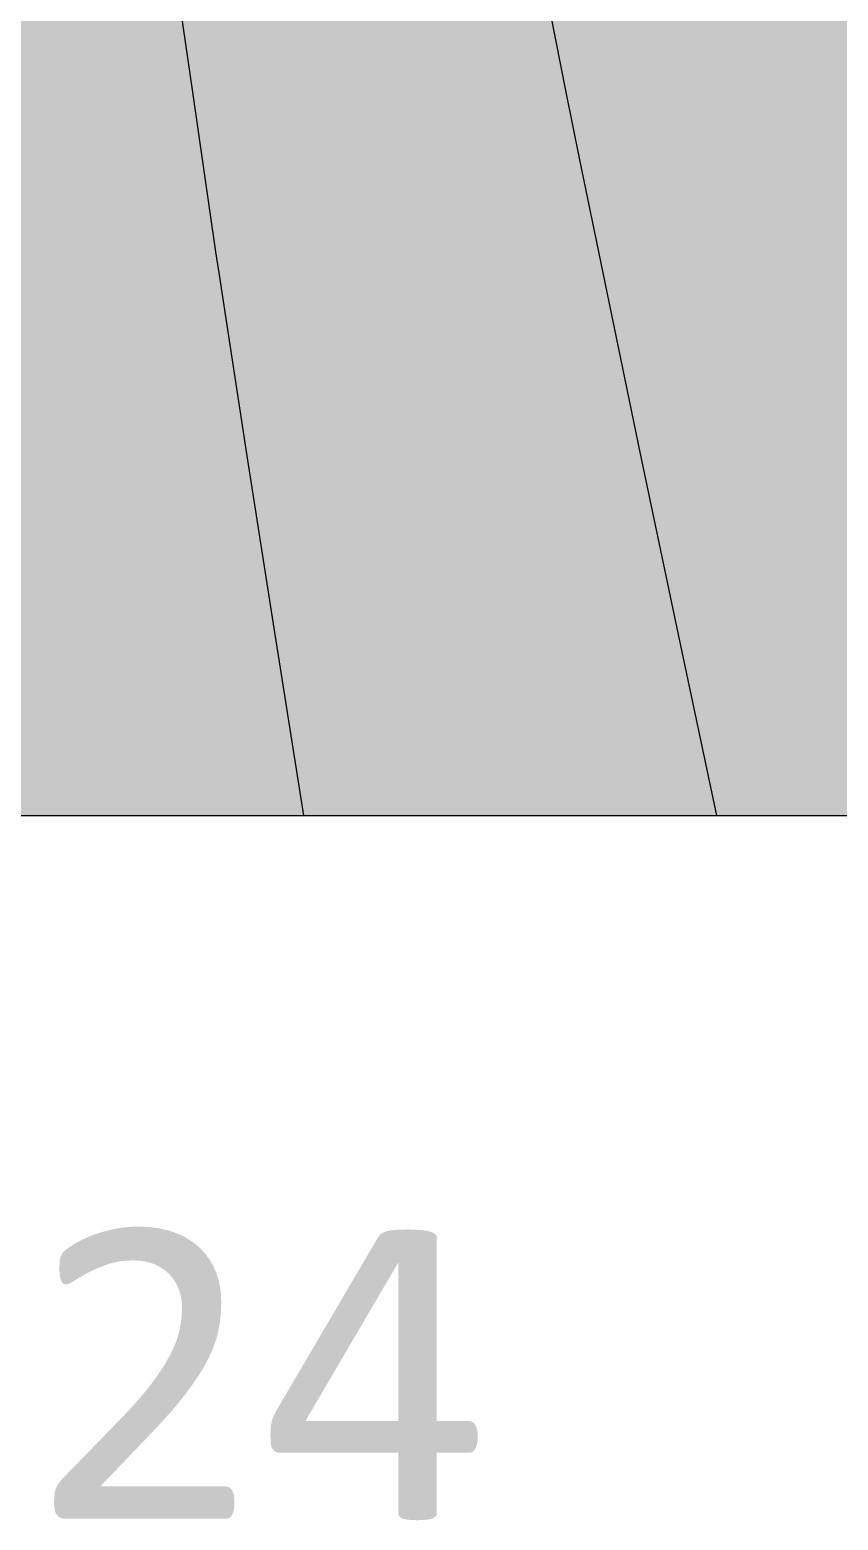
# Model space of a CAD drawing. Header units: inches. Extents: x 79.49066 to 79.49309, y 16.68944 to 16.6915.
# Drawn here: x 79.4924316 to 79.4925199, y 16.6894421 to 16.6896047 of the extents above; entities that cross this region are included whole.
import ezdxf

# ---------------------------------------------------------------- set-up
doc = ezdxf.new("R2010")
doc.units = ezdxf.units.IN
doc.header["$MEASUREMENT"] = 0
doc.layers.add('Contours_csv_excel_file_grd', color=7, linetype='CONTINUOUS')
doc.layers.add('GSLAYER', color=7, linetype='CONTINUOUS')

msp = doc.modelspace()

# ---------------------------------------------------------------- hatches: boundary and pattern name
at = {"layer": 'Contours_csv_excel_file_grd', "true_color": 0x1a1a1a}
msp.add_hatch(color=250, dxfattribs=at).paths.add_polyline_path([(79.4924615, 16.689519), (79.49245836, 16.68953874), (79.49245529, 16.68955847), (79.49245227, 16.68957821), (79.49245191, 16.6895805), (79.49245043, 16.68959068), (79.49244938, 16.68959795), (79.49244651, 16.68961769), (79.49244364, 16.68963742), (79.49244074, 16.68965716), (79.49243778, 16.6896769), (79.49243475, 16.68969664), (79.49243209, 16.68971346), (79.49243166, 16.68971637), (79.4924286, 16.68973611), (79.49242546, 16.68975585), (79.49242221, 16.68977559), (79.49242151, 16.68977969), (79.49241885, 16.68979532), (79.49241536, 16.68981506), (79.49241226, 16.68983172), (79.49241174, 16.6898348), (79.49240819, 16.68985454), (79.49240446, 16.68987427), (79.49240053, 16.68989401), (79.49239637, 16.68991375), (79.49239471, 16.6899211), (79.49239243, 16.68993119), (79.49239199, 16.68993348), (79.49238798, 16.68995322), (79.49238414, 16.68997296), (79.49238125, 16.6899927), (79.4923837, 16.69001243), (79.49239088, 16.69003049), (79.49239155, 16.69003217), (79.49239243, 16.69003426), (79.49240142, 16.69005191), (79.49241036, 16.69007165), (79.49241226, 16.69007618), (79.49241339, 16.69007866), (79.49241919, 16.69009138), (79.49242713, 16.69011112), (79.49243209, 16.69012511), (79.49243306, 16.69012767), (79.49243427, 16.69013086), (79.4924409, 16.6901506), (79.49244635, 16.69017033), (79.49244986, 16.69018493), (79.49245109, 16.69019007), (79.49245191, 16.69019187), (79.49246337, 16.69020981), (79.49247174, 16.69021997), (79.49247805, 16.69022553), (79.49248261, 16.69022955), (79.49249157, 16.69023867), (79.49250369, 16.69024928), (79.49250526, 16.69025082), (79.49251139, 16.69025686), (79.49252556, 16.69026902), (79.49253096, 16.69027414), (79.49253122, 16.69027438), (79.49254915, 16.69028876), (79.49255104, 16.69029036), (79.49256084, 16.69029693), (79.49257087, 16.69030366), (79.49257964, 16.69030849), (79.4925907, 16.69031409), (79.49260086, 16.69031875), (79.49261052, 16.69032317), (79.49262108, 16.69032823), (79.49263035, 16.69033238), (79.49263726, 16.69033597), (79.49265017, 16.69034269), (79.49265475, 16.69034541), (79.49265906, 16.69034797), (79.49266509, 16.69035168), (79.49267, 16.69035471), (79.49267, 16.69035834), (79.49267, 16.69036732), (79.49267, 16.69036771), (79.49267, 16.69037925), (79.49267, 16.69038744), (79.49267, 16.69039466), (79.49266145, 16.69038744), (79.49265017, 16.69037925), (79.49263103, 16.69036771), (79.49263035, 16.69036732), (79.49261052, 16.69035834), (79.49259972, 16.69035471), (79.4925907, 16.69035168), (79.49257805, 16.69034797), (79.49257087, 16.69034541), (79.49256515, 16.69034269), (79.49255104, 16.69033597), (79.49254688, 16.69033238), (79.49254208, 16.69032823), (79.49253629, 16.69032317), (79.49253122, 16.69031875), (79.49252723, 16.69031409), (79.49252243, 16.69030849), (79.49251781, 16.69030366), (79.49251139, 16.69029693), (79.4925061, 16.69029036), (79.49250481, 16.69028876), (79.49249178, 16.69027438), (79.49249157, 16.69027414), (79.49248759, 16.69026902), (79.492477, 16.69025686), (79.49247174, 16.69025082), (79.49247062, 16.69024928), (79.49246234, 16.69023867), (79.49245522, 16.69022955), (79.49245191, 16.69022553), (79.4924486, 16.69021997), (79.49244253, 16.69020981), (79.49243456, 16.69019187), (79.49243376, 16.69019007), (79.49243209, 16.69018493), (79.49242719, 16.69017033), (79.49242069, 16.6901506), (79.49241351, 16.69013086), (79.49241226, 16.69012767), (79.49241131, 16.69012511), (79.49240609, 16.69011112), (79.49239806, 16.69009138), (79.49239243, 16.69007866), (79.49239143, 16.69007618), (79.49238959, 16.69007165), (79.49238133, 16.69005191), (79.49237405, 16.69003426), (79.49237319, 16.69003217), (79.49237261, 16.69003049), (79.49236741, 16.69001243), (79.49236508, 16.6899927), (79.49236587, 16.68997296), (79.49236806, 16.68995322), (79.49237081, 16.68993348), (79.49237114, 16.68993119), (79.49237261, 16.6899211), (79.49237384, 16.68991375), (79.49237699, 16.68989401), (79.49238, 16.68987427), (79.49238285, 16.68985454), (79.49238555, 16.6898348), (79.49238595, 16.68983172), (79.49238811, 16.68981506), (79.49239057, 16.68979532), (79.49239243, 16.68977969), (79.49239297, 16.68977559), (79.49239538, 16.68975585), (79.4923977, 16.68973611), (79.49239992, 16.68971637), (79.49240023, 16.68971346), (79.49240204, 16.68969664), (79.49240407, 16.6896769), (79.49240602, 16.68965716), (79.49240791, 16.68963742), (79.49240976, 16.68961769), (79.49241159, 16.68959795), (79.49241226, 16.68959068), (79.49241325, 16.6895805), (79.49241348, 16.68957821), (79.49241541, 16.68955847), (79.49241741, 16.68953874), (79.4924195, 16.689519)])
at = {"layer": 'Contours_csv_excel_file_grd', "true_color": 0x171717}
msp.add_hatch(color=250, dxfattribs=at).paths.add_polyline_path([(79.49250659, 16.689519), (79.49250239, 16.68953874), (79.49249826, 16.68955847), (79.49249416, 16.68957821), (79.49249369, 16.6895805), (79.49249157, 16.68959073), (79.49249015, 16.68959795), (79.49248625, 16.68961769), (79.49248234, 16.68963742), (79.4924784, 16.68965716), (79.49247441, 16.6896769), (79.49247174, 16.68968978), (79.49247041, 16.68969664), (79.49246705, 16.68971346), (79.49246647, 16.68971637), (79.49246244, 16.68973611), (79.49245831, 16.68975585), (79.49245405, 16.68977559), (79.49245191, 16.68978509), (79.49244979, 16.68979532), (79.49244554, 16.68981506), (79.49244182, 16.68983172), (79.49244114, 16.6898348), (79.49243654, 16.68985454), (79.49243209, 16.68987274), (79.49243175, 16.68987427), (79.49242713, 16.68989401), (79.49242228, 16.68991375), (79.49241773, 16.68993119), (79.49241713, 16.68993348), (79.49241226, 16.68995084), (79.49241168, 16.68995322), (79.49240685, 16.68997296), (79.4924023, 16.6899927), (79.49240582, 16.69001243), (79.49241226, 16.69002575), (79.49241558, 16.69003217), (79.49241664, 16.69003426), (79.49242566, 16.69005191), (79.49243209, 16.69006613), (79.49243474, 16.69007165), (79.49243675, 16.69007618), (79.49244351, 16.69009138), (79.49245109, 16.69011112), (79.49245191, 16.69011353), (79.49245633, 16.69012511), (79.49245853, 16.69013086), (79.49246495, 16.6901506), (79.49247023, 16.69017033), (79.49247174, 16.69017626), (79.49247818, 16.69019007), (79.49248012, 16.69019187), (79.49249157, 16.69020249), (79.49250023, 16.69020981), (79.49251139, 16.69021841), (79.49251353, 16.69021997), (79.49252661, 16.69022955), (79.49253122, 16.69023305), (79.49253939, 16.69023867), (79.49255104, 16.69024668), (79.49255521, 16.69024928), (79.49256699, 16.69025686), (79.49257087, 16.69025936), (79.49258699, 16.69026902), (79.4925907, 16.6902712), (79.49259645, 16.69027438), (79.49261052, 16.69028216), (79.49262249, 16.69028876), (79.49262559, 16.69029036), (79.49263035, 16.69029281), (79.49265017, 16.69030349), (79.49265047, 16.69030366), (79.49265892, 16.69030849), (79.49266893, 16.69031409), (79.49267, 16.69031469), (79.49267, 16.69032317), (79.49267, 16.69032823), (79.49267, 16.69033238), (79.49267, 16.69034269), (79.49267, 16.69034797), (79.49267, 16.69035471), (79.49265906, 16.69034797), (79.49265017, 16.69034269), (79.49263035, 16.69033238), (79.49262108, 16.69032823), (79.49261052, 16.69032317), (79.49259201, 16.69031469), (79.4925907, 16.69031409), (79.49257964, 16.69030849), (79.49257087, 16.69030366), (79.49257062, 16.69030349), (79.4925547, 16.69029281), (79.49255104, 16.69029036), (79.49254915, 16.69028876), (79.49254092, 16.69028216), (79.49253122, 16.69027438), (79.49252786, 16.6902712), (79.49252556, 16.69026902), (79.4925143, 16.69025936), (79.49251139, 16.69025686), (79.49250369, 16.69024928), (79.49250071, 16.69024668), (79.49249157, 16.69023867), (79.49248605, 16.69023305), (79.49248261, 16.69022955), (79.49247174, 16.69021997), (79.49247045, 16.69021841), (79.49246337, 16.69020981), (79.49245869, 16.69020249), (79.49245191, 16.69019187), (79.49245109, 16.69019007), (79.49244777, 16.69017626), (79.49244635, 16.69017033), (79.4924409, 16.6901506), (79.49243427, 16.69013086), (79.49243209, 16.69012511), (79.49242798, 16.69011353), (79.49242713, 16.69011112), (79.49241919, 16.69009138), (79.49241226, 16.69007618), (79.49241036, 16.69007165), (79.49240786, 16.69006613), (79.49240142, 16.69005191), (79.49239243, 16.69003426), (79.49239155, 16.69003217), (79.492389, 16.69002575), (79.4923837, 16.69001243), (79.49238125, 16.6899927), (79.49238414, 16.68997296), (79.49238798, 16.68995322), (79.49238846, 16.68995084), (79.49239199, 16.68993348), (79.49239243, 16.68993119), (79.49239637, 16.68991375), (79.49240053, 16.68989401), (79.49240446, 16.68987427), (79.49240475, 16.68987274), (79.49240819, 16.68985454), (79.49241174, 16.6898348), (79.49241226, 16.68983172), (79.49241536, 16.68981506), (79.49241885, 16.68979532), (79.49242059, 16.68978509), (79.49242221, 16.68977559), (79.49242546, 16.68975585), (79.4924286, 16.68973611), (79.49243166, 16.68971637), (79.49243209, 16.68971346), (79.49243475, 16.68969664), (79.49243581, 16.68968978), (79.49243778, 16.6896769), (79.49244074, 16.68965716), (79.49244364, 16.68963742), (79.49244651, 16.68961769), (79.49244938, 16.68959795), (79.49245043, 16.68959073), (79.49245191, 16.6895805), (79.49245227, 16.68957821), (79.49245529, 16.68955847), (79.49245836, 16.68953874), (79.4924615, 16.689519)])
at = {"layer": 'Contours_csv_excel_file_grd', "true_color": 0x141414}
msp.add_hatch(color=250, dxfattribs=at).paths.add_polyline_path([(79.49255574, 16.689519), (79.49255104, 16.6895361), (79.49255035, 16.68953874), (79.49254519, 16.68955847), (79.49254005, 16.68957821), (79.49253679, 16.68959073), (79.49253491, 16.68959795), (79.49253122, 16.68961207), (79.49252983, 16.68961769), (79.4925249, 16.68963742), (79.49251993, 16.68965716), (79.4925149, 16.6896769), (79.49251155, 16.68968978), (79.49251139, 16.6896904), (79.49250988, 16.68969664), (79.49250496, 16.68971637), (79.49249995, 16.68973611), (79.49249482, 16.68975585), (79.49249157, 16.68976803), (79.49248969, 16.68977559), (79.49248726, 16.68978509), (79.49248464, 16.68979532), (79.49247945, 16.68981506), (79.4924741, 16.6898348), (79.49247174, 16.68984324), (79.49246882, 16.68985454), (79.49246399, 16.68987274), (79.49246358, 16.68987427), (79.49245819, 16.68989401), (79.49245263, 16.68991375), (79.49245191, 16.68991632), (79.49244751, 16.68993348), (79.49244319, 16.68995084), (79.4924426, 16.68995322), (79.49243839, 16.68997296), (79.49243666, 16.6899927), (79.49244005, 16.69001243), (79.49244492, 16.69002575), (79.49244727, 16.69003217), (79.49245191, 16.69004319), (79.49245564, 16.69005191), (79.49246191, 16.69006613), (79.49246434, 16.69007165), (79.49247174, 16.69008972), (79.49247248, 16.69009138), (79.4924811, 16.69011112), (79.49248209, 16.69011353), (79.49248923, 16.69013086), (79.49249157, 16.69013665), (79.49249887, 16.6901506), (79.49251139, 16.6901699), (79.49251177, 16.69017033), (79.4925183, 16.69017626), (79.49253122, 16.69018797), (79.49253407, 16.69019007), (79.49255104, 16.69020127), (79.49255316, 16.69020249), (79.49256591, 16.69020981), (79.49257087, 16.69021265), (79.49258172, 16.69021841), (79.4925907, 16.69022317), (79.49260174, 16.69022955), (79.49260779, 16.69023305), (79.49261052, 16.69023463), (79.49262941, 16.69024668), (79.49263035, 16.69024728), (79.4926334, 16.69024928), (79.49264994, 16.69025936), (79.49265017, 16.6902595), (79.49266578, 16.69026902), (79.49266951, 16.6902712), (79.49267, 16.69027148), (79.49267, 16.69028216), (79.49267, 16.69028876), (79.49267, 16.69029281), (79.49267, 16.69030349), (79.49267, 16.69030849), (79.49267, 16.69031469), (79.49265892, 16.69030849), (79.49265017, 16.69030349), (79.49263035, 16.69029281), (79.49262249, 16.69028876), (79.49261052, 16.69028216), (79.49259121, 16.69027148), (79.4925907, 16.6902712), (79.49258699, 16.69026902), (79.49257111, 16.6902595), (79.49257087, 16.69025936), (79.49255521, 16.69024928), (79.492552, 16.69024728), (79.49255104, 16.69024668), (79.49253352, 16.69023463), (79.49253122, 16.69023305), (79.49252661, 16.69022955), (79.4925179, 16.69022317), (79.49251139, 16.69021841), (79.49250392, 16.69021265), (79.49250023, 16.69020981), (79.49249157, 16.69020249), (79.49249025, 16.69020127), (79.49247818, 16.69019007), (79.4924772, 16.69018797), (79.49247174, 16.69017626), (79.49247023, 16.69017033), (79.49247012, 16.6901699), (79.49246495, 16.6901506), (79.49246042, 16.69013665), (79.49245853, 16.69013086), (79.49245191, 16.69011353), (79.49245109, 16.69011112), (79.49244351, 16.69009138), (79.49244277, 16.69008972), (79.49243474, 16.69007165), (79.49243209, 16.69006613), (79.49242566, 16.69005191), (79.49242121, 16.69004319), (79.49241558, 16.69003217), (79.49241226, 16.69002575), (79.49240582, 16.69001243), (79.4924023, 16.6899927), (79.49240685, 16.68997296), (79.49241168, 16.68995322), (79.49241226, 16.68995084), (79.49241713, 16.68993348), (79.49242161, 16.68991632), (79.49242228, 16.68991375), (79.49242713, 16.68989401), (79.49243175, 16.68987427), (79.49243209, 16.68987274), (79.49243654, 16.68985454), (79.49243917, 16.68984324), (79.49244114, 16.6898348), (79.49244554, 16.68981506), (79.49244979, 16.68979532), (79.49245191, 16.68978509), (79.49245405, 16.68977559), (79.49245568, 16.68976803), (79.49245831, 16.68975585), (79.49246244, 16.68973611), (79.49246647, 16.68971637), (79.49247041, 16.68969664), (79.49247162, 16.6896904), (79.49247174, 16.68968978), (79.49247441, 16.6896769), (79.4924784, 16.68965716), (79.49248234, 16.68963742), (79.49248625, 16.68961769), (79.49248736, 16.68961207), (79.49249015, 16.68959795), (79.49249157, 16.68959073), (79.49249416, 16.68957821), (79.49249826, 16.68955847), (79.49250239, 16.68953874), (79.49250296, 16.6895361), (79.49250659, 16.689519)])
at = {"layer": 'GSLAYER', "true_color": 0x000000}
for points in [[(79.49245131, 16.68947043), (79.49245126, 16.68947051), (79.49245123, 16.68947056), (79.49245107, 16.68947077), (79.49245081, 16.68947114), (79.49245081, 16.68947114), (79.49245063, 16.68947133), (79.49245042, 16.68947156), (79.49245028, 16.68947172), (79.49245011, 16.68947186), (79.49244968, 16.68947225), (79.49244967, 16.68947225), (79.49244905, 16.68947269), (79.492449, 16.68947272), (79.49244828, 16.68947312), (79.49244825, 16.68947313), (79.49244781, 16.68947332), (79.49244743, 16.68947348), (79.49244736, 16.68947351), (79.492447, 16.68947363), (79.49244654, 16.68947376), (79.4924462, 16.68947383), (79.49244559, 16.68947396), (79.49244558, 16.68947396), (79.49244482, 16.68947405), (79.49244454, 16.68947408), (79.49244394, 16.68947411), (79.49244344, 16.68947412), (79.49244273, 16.68947411), (79.49244245, 16.68947408), (79.49244204, 16.68947405), (79.49244139, 16.68947396), (79.49244136, 16.68947396), (79.49244071, 16.68947383), (79.49244043, 16.68947376), (79.49243993, 16.68947363), (79.49243946, 16.68947351), (79.49243938, 16.68947348), (79.49243888, 16.68947332), (79.49243836, 16.68947313), (79.49243832, 16.68947312), (79.4924374, 16.68947272), (79.49243733, 16.68947269), (79.49243653, 16.68947225), (79.49243652, 16.68947225), (79.49243592, 16.68947186), (79.49243573, 16.68947172), (79.49243552, 16.68947156), (79.49243528, 16.68947133), (79.49243513, 16.68947114), (79.49243513, 16.68947114), (79.49243497, 16.68947077), (79.49243492, 16.68947056), (79.49243491, 16.68947051), (79.4924349, 16.68947043)], [(79.49247604, 16.68947014), (79.49247604, 16.68947296), (79.49247603, 16.68947306), (79.49247603, 16.68947306), (79.49247599, 16.68947316), (79.49247593, 16.68947324), (79.49247584, 16.68947333), (79.49247574, 16.6894734), (79.4924756, 16.68947348), (79.49247545, 16.68947353), (79.49247527, 16.68947359), (79.49247504, 16.68947364), (79.49247484, 16.68947368), (79.49247451, 16.68947372), (79.49247429, 16.68947375), (79.49247394, 16.68947377), (79.49247364, 16.68947379), (79.49247287, 16.68947381), (79.49247233, 16.68947379), (79.49247158, 16.68947377), (79.49247135, 16.68947375), (79.49247108, 16.68947372), (79.49247087, 16.68947368), (79.49247067, 16.68947364), (79.49247052, 16.68947359), (79.49247033, 16.68947353), (79.49247022, 16.68947348), (79.49247006, 16.6894734), (79.49246998, 16.68947333), (79.49246985, 16.68947324), (79.49246979, 16.68947316), (79.49246971, 16.68947306), (79.4924697, 16.68947306), (79.49246964, 16.68947296), (79.49246799, 16.68947014)], [(79.49243933, 16.68944577), (79.49243938, 16.68944582), (79.49243965, 16.6894461), (79.49243992, 16.68944639), (79.49244022, 16.6894467), (79.49244431, 16.68945097), (79.49244559, 16.68945232), (79.49244636, 16.68945316), (79.49244674, 16.68945358), (79.49244731, 16.68945425), (79.49244776, 16.68945476), (79.49244817, 16.68945528), (79.49244864, 16.68945587), (79.49244892, 16.68945625), (79.4924494, 16.68945691), (79.49244958, 16.68945717), (79.49245007, 16.6894579), (79.49245016, 16.68945803), (79.49245065, 16.68945884), (79.49245066, 16.68945886), (79.49245108, 16.68945965), (79.49245113, 16.68945973), (79.49245144, 16.6894604), (79.49245152, 16.68946058), (79.49245173, 16.68946111), (79.49245184, 16.68946141), (79.49245196, 16.68946179), (79.49245209, 16.6894622), (79.49245214, 16.68946243), (79.49245226, 16.68946296), (79.49245227, 16.68946305), (79.49245236, 16.68946363), (79.49245237, 16.68946371), (79.49245243, 16.6894642), (79.49245246, 16.68946446), (79.49245248, 16.68946475), (79.49245251, 16.68946521), (79.49245251, 16.68946528), (79.49245252, 16.6894658), (79.49245252, 16.68946596), (79.49245251, 16.6894663), (79.49245249, 16.68946679), (79.49245249, 16.68946679), (79.49245243, 16.68946726), (79.49245238, 16.68946759), (79.49245236, 16.68946771), (79.49245226, 16.68946814), (79.49245221, 16.68946837), (79.49245216, 16.68946853), (79.49245204, 16.6894689), (79.49245197, 16.68946912), (79.49245191, 16.68946923), (79.49245178, 16.68946953), (79.49245167, 16.68946979), (79.49245165, 16.68946984), (79.49245155, 16.68947002), (79.49245144, 16.6894702), (79.49245137, 16.68947033), (79.49245132, 16.68947041), (79.49245131, 16.68947043), (79.49244291, 16.68947043), (79.49244354, 16.68947041), (79.49244414, 16.68947033), (79.4924447, 16.6894702), (79.49244522, 16.68947002), (79.4924456, 16.68946984), (79.4924457, 16.68946979), (79.49244613, 16.68946953), (79.49244653, 16.68946923), (79.49244665, 16.68946912), (79.49244688, 16.6894689), (79.49244719, 16.68946853), (79.49244731, 16.68946837), (79.49244747, 16.68946814), (79.4924477, 16.68946771), (79.49244776, 16.68946759), (79.4924479, 16.68946726), (79.49244805, 16.68946679), (79.49244805, 16.68946679), (79.49244816, 16.6894663), (79.4924482, 16.68946596), (79.49244823, 16.6894658), (79.49244825, 16.68946528), (79.49244825, 16.68946521), (79.49244823, 16.68946475), (79.49244821, 16.68946446), (79.49244819, 16.6894642), (79.49244813, 16.68946371), (79.49244812, 16.68946363), (79.49244802, 16.68946305), (79.492448, 16.68946296), (79.49244788, 16.68946243), (79.49244781, 16.6894622), (79.49244768, 16.68946179), (79.49244753, 16.68946141), (79.49244741, 16.68946111), (79.49244717, 16.68946058), (79.49244708, 16.6894604), (79.49244673, 16.68945973), (79.49244669, 16.68945965), (79.49244622, 16.68945886), (79.4924462, 16.68945884), (79.49244568, 16.68945803), (79.49244558, 16.6894579), (79.49244506, 16.68945717), (79.49244485, 16.68945691), (79.49244435, 16.68945625), (79.49244402, 16.68945587), (79.49244353, 16.68945528), (79.49244306, 16.68945476), (79.4924426, 16.68945425), (79.49244197, 16.68945358), (79.49244156, 16.68945316), (79.49244075, 16.68945232), (79.49243944, 16.68945097), (79.49243528, 16.6894467), (79.49243501, 16.68944639), (79.49243479, 16.6894461), (79.49243462, 16.68944582), (79.4924346, 16.68944577)], [(79.49243575, 16.68946783), (79.49243576, 16.68946783), (79.49243595, 16.6894679), (79.49243597, 16.68946791), (79.4924362, 16.68946803), (79.49243622, 16.68946804), (79.4924365, 16.68946822), (79.49243691, 16.68946848), (79.49243719, 16.68946865), (79.49243747, 16.6894688), (79.49243803, 16.68946912), (79.49243821, 16.6894692), (79.49243902, 16.68946959), (79.49243926, 16.68946968), (79.49244016, 16.68947002), (79.49244079, 16.6894702), (79.49244136, 16.68947031), (79.49244146, 16.68947033), (79.49244216, 16.68947041), (79.49244291, 16.68947043), (79.4924349, 16.68947043), (79.4924349, 16.68947041), (79.49243489, 16.68947033), (79.49243489, 16.68947031), (79.49243488, 16.6894702), (79.49243488, 16.68947002), (79.49243486, 16.68946968), (79.49243486, 16.68946959), (79.49243487, 16.6894692), (79.49243488, 16.68946912), (79.49243491, 16.6894688), (79.49243494, 16.68946865), (79.49243497, 16.68946848), (79.49243505, 16.68946822), (79.49243515, 16.68946804), (79.49243515, 16.68946803), (79.49243527, 16.68946791), (79.49243528, 16.6894679), (79.49243542, 16.68946783), (79.49243542, 16.68946783), (79.49243559, 16.68946781)], [(79.49246171, 16.68945289), (79.49246182, 16.68945308), (79.49246198, 16.68945336), (79.49246233, 16.68945396), (79.49247181, 16.68947014), (79.49246799, 16.68947014), (79.49245849, 16.68945396), (79.49245821, 16.68945336), (79.4924581, 16.68945308), (79.49245804, 16.68945289)], [(79.49247604, 16.68945289), (79.49247604, 16.68947014), (79.49247186, 16.68947014), (79.49247186, 16.68945289)], [(79.49247959, 16.68944944), (79.49247972, 16.68944946), (79.49247979, 16.68944947), (79.49247989, 16.68944951), (79.49247998, 16.68944956), (79.49248004, 16.68944962), (79.49248013, 16.6894497), (79.49248019, 16.68944978), (79.49248027, 16.6894499), (79.49248032, 16.68945002), (79.49248037, 16.68945015), (79.49248042, 16.68945034), (79.49248045, 16.68945045), (79.49248049, 16.68945076), (79.4924805, 16.68945079), (79.49248051, 16.68945117), (79.49248051, 16.68945129), (79.4924805, 16.68945158), (79.49248045, 16.68945193), (79.4924804, 16.68945211), (79.49248037, 16.68945223), (79.49248026, 16.68945246), (79.49248026, 16.68945247), (79.49248012, 16.68945265), (79.49247997, 16.68945278), (79.49247996, 16.68945278), (79.49247978, 16.68945286), (79.49247959, 16.68945289), (79.49245804, 16.68945289), (79.49245804, 16.68945286), (79.49245801, 16.68945278), (79.49245801, 16.68945278), (79.49245799, 16.68945265), (79.49245795, 16.68945247), (79.49245795, 16.68945246), (79.49245793, 16.68945223), (79.49245792, 16.68945211), (79.49245791, 16.68945193), (79.4924579, 16.68945158), (79.49245789, 16.68945129), (79.4924579, 16.68945117), (79.49245791, 16.68945079), (79.49245791, 16.68945076), (79.49245794, 16.68945045), (79.49245795, 16.68945034), (79.492458, 16.68945015), (79.49245804, 16.68945002), (79.4924581, 16.6894499), (79.49245817, 16.68944978), (79.49245825, 16.6894497), (79.49245834, 16.68944962), (79.49245844, 16.68944956), (79.49245852, 16.68944951), (79.49245869, 16.68944947), (79.49245874, 16.68944946), (79.492459, 16.68944944)], [(79.49247448, 16.68944209), (79.49247494, 16.68944213), (79.4924753, 16.68944219), (79.49247559, 16.68944227), (79.4924758, 16.68944238), (79.49247594, 16.68944251), (79.49247602, 16.68944265), (79.49247604, 16.68944283), (79.49247604, 16.68944944), (79.49247186, 16.68944944), (79.49247186, 16.68944283), (79.49247188, 16.68944265), (79.49247195, 16.68944251), (79.49247207, 16.68944238), (79.49247228, 16.68944227), (79.49247255, 16.68944219), (79.49247291, 16.68944213), (79.49247336, 16.68944209), (79.49247391, 16.68944208)], [(79.49245303, 16.68944223), (79.4924532, 16.68944225), (79.49245324, 16.68944225), (79.49245338, 16.68944231), (79.49245344, 16.68944234), (79.49245354, 16.68944242), (79.4924536, 16.68944247), (79.49245367, 16.68944259), (79.49245373, 16.68944268), (79.49245378, 16.68944283), (79.49245382, 16.68944293), (79.49245387, 16.68944315), (79.4924539, 16.68944325), (79.49245394, 16.68944356), (79.49245394, 16.68944361), (79.49245396, 16.68944402), (79.49245396, 16.68944405), (79.49245394, 16.68944443), (79.4924539, 16.68944479), (79.49245387, 16.6894449), (79.49245382, 16.68944509), (79.49245375, 16.68944524), (79.4924537, 16.68944534), (79.49245356, 16.68944553), (79.49245354, 16.68944554), (79.49245339, 16.68944566), (79.4924532, 16.68944575), (79.49245301, 16.68944577), (79.4924346, 16.68944577), (79.49243458, 16.68944575), (79.49243454, 16.68944566), (79.49243448, 16.68944554), (79.49243447, 16.68944553), (79.49243441, 16.68944534), (79.49243438, 16.68944524), (79.49243435, 16.68944509), (79.49243432, 16.6894449), (79.49243431, 16.68944479), (79.4924343, 16.68944443), (79.49243428, 16.68944405), (79.49243428, 16.68944402), (79.4924343, 16.68944361), (79.4924343, 16.68944356), (79.49243435, 16.68944325), (79.49243436, 16.68944315), (79.49243444, 16.68944293), (79.49243447, 16.68944283), (79.49243457, 16.68944268), (79.49243463, 16.68944259), (79.49243477, 16.68944247), (79.49243483, 16.68944242), (79.49243502, 16.68944234), (79.49243507, 16.68944231), (79.49243532, 16.68944225), (79.49243535, 16.68944225), (79.49243566, 16.68944223)]]:
    msp.add_hatch(color=18, dxfattribs=at).paths.add_polyline_path(points)

# ---------------------------------------------------------------- linework, layer by layer
at = {"layer": 'Contours_csv_excel_file_grd', "color": 253, "true_color": 0xb3b3b3}
msp.add_polyline3d([(79.49242221, 16.68977559, 103.72), (79.49242546, 16.68975585, 103.72), (79.4924286, 16.68973611, 103.72), (79.49243166, 16.68971637, 103.72), (79.49243209, 16.68971346, 103.72), (79.49243475, 16.68969664, 103.72), (79.49243778, 16.6896769, 103.72), (79.49244074, 16.68965716, 103.72), (79.49244364, 16.68963742, 103.72), (79.49244651, 16.68961769, 103.72), (79.49244938, 16.68959795, 103.72), (79.49245191, 16.6895805, 103.72), (79.49245227, 16.68957821, 103.72), (79.49245529, 16.68955847, 103.72), (79.49245836, 16.68953874, 103.72), (79.4924615, 16.689519, 103.72)], dxfattribs=at)
at = {"layer": 'Contours_csv_excel_file_grd', "color": 18, "true_color": 0x000000}
msp.add_polyline3d([(79.49245405, 16.68977559, 103.63), (79.49245831, 16.68975585, 103.63), (79.49246244, 16.68973611, 103.63), (79.49246647, 16.68971637, 103.63), (79.49247041, 16.68969664, 103.63), (79.49247174, 16.68968978, 103.63), (79.49247441, 16.6896769, 103.63), (79.4924784, 16.68965716, 103.63), (79.49248234, 16.68963742, 103.63), (79.49248625, 16.68961769, 103.63), (79.49249015, 16.68959795, 103.63), (79.49249157, 16.68959073, 103.63), (79.49249416, 16.68957821, 103.63), (79.49249826, 16.68955847, 103.63), (79.49250239, 16.68953874, 103.63), (79.49250659, 16.689519, 103.63)], dxfattribs=at)
at = {"layer": 'GSLAYER', "color": 18, "true_color": 0x000000, "flags": 128}
msp.add_lwpolyline([(79.490846, 16.689519), (79.49267, 16.689519)], dxfattribs=at)

doc.saveas('drawing.dxf')
